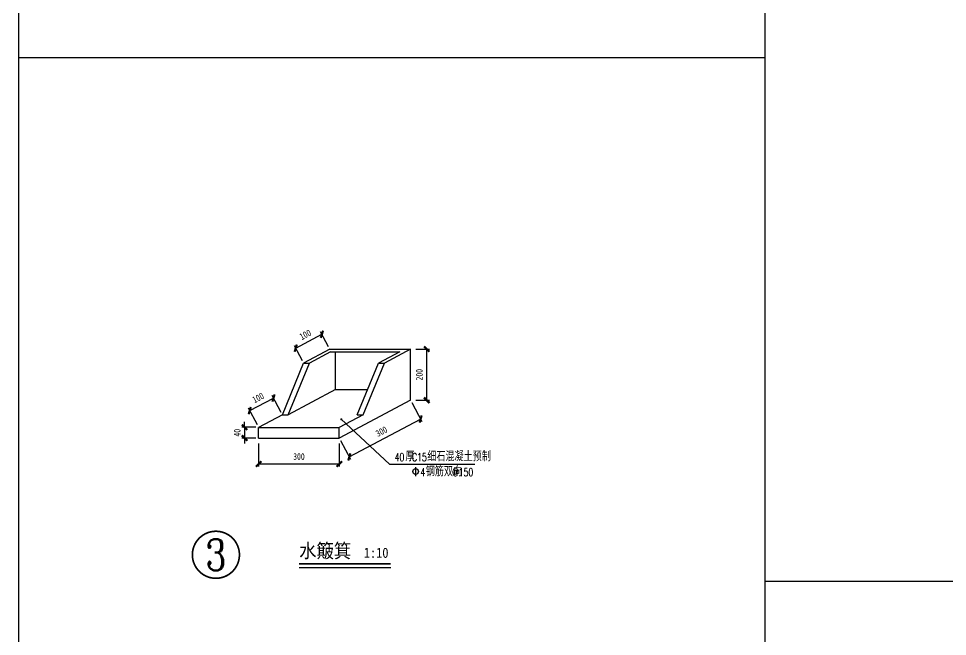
# Model space of a CAD drawing. Extents: x 1738711 to 2346805, y 1189731 to 2516152.
# Drawn here: x 1996807 to 2003714, y 1226512 to 1231110 of the extents above; entities that cross this region are included whole.
import ezdxf
from ezdxf.enums import TextEntityAlignment as Align

# ---------------------------------------------------------------- set-up
doc = ezdxf.new("R2010")
doc.units = 0
doc.header["$LTSCALE"] = 1000
doc.header["$MEASUREMENT"] = 0
for name, color, linetype in [('3', 3, 'Continuous'), ('4', 4, 'Continuous'), ('AE-BRIC', 40, 'Continuous'), ('AXIS', 3, 'Continuous'), ('DIM_LEAD', 3, 'Continuous'), ('DIM_SYMB', 3, 'Continuous'), ('PUB_TEXT', 7, 'Continuous')]:
    doc.layers.add(name, color=color, linetype=linetype)
doc.styles.add('_TCH_DIM', font='SIMPLEX', dxfattribs={"bigfont": 'GBCBIG'})
doc.styles.add('_TCH_LABEL', font='COMPLEX', dxfattribs={"bigfont": 'GBCBIG'})
doc.styles.add('TH-STYLE1', font='STFANGSO.TTF', dxfattribs={"width": 0.7})
doc.styles.add('黑体', font='simhei_0.ttf', dxfattribs={"width": 0.9})
doc.dimstyles.new('TH-DIM100', dxfattribs={"dimscale": 100, "dimtxt": 2.5, "dimasz": 2, "dimexe": 1, "dimexo": 1, "dimgap": 1.5, "dimtad": 1, "dimdec": 3, "dimdsep": 46, "dimtxsty": 'TH-STYLE1', "dimblk1": 'ARCHTICK', "dimblk2": 'ARCHTICK', "dimsah": 1, "dimcen": -1, "dimclrd": 256, "dimclre": 256, "dimclrt": 256, "dimazin": 0, "dimtfac": 1, "dimtdec": 3, "dimtix": 1, "dimtmove": 2, "dimatfit": 0, "dimldrblk": 'ARCHTICK', "dimfxl": 2, "dimtolj": 1, "dimtzin": 0, "dimlwd": -1, "dimlwe": -1, "dimarcsym": 0})

# ---------------------------------------------------------------- blocks, each defined once
blk = doc.blocks.new('_ArchTick')
at = {"color": 0, "linetype": 'ByBlock', "const_width": 0.4}
blk.add_lwpolyline([(-0.5, -0.5), (0.5, 0.5)], dxfattribs=at)
blk = doc.blocks.new('*D92')
at = {"layer": '4', "transparency": 16777216}
for p, q in [((42628.6, 9447.2), (42665.8, 9377.2)), ((42396.3, 9245.1), (42661.2, 9386)), ((42363.7, 9306.4), (42401, 9236.3))]:
    blk.add_line(p, q, dxfattribs=at)
at = {"layer": 'Defpoints', "color": 0, "transparency": 16777216}
for p in [(42623.9, 9456), (42661.2, 9386), (42359, 9315.2)]:
    blk.add_point(p, dxfattribs=at)
at = {"layer": '4', "transparency": 16777216, "xscale": 20, "yscale": 20, "zscale": 20}
for p, rotation in [((42661.2, 9386), 28.00000000000479), ((42396.3, 9245.1), 208.0000000000047)]:
    blk.add_blockref('_ArchTick', p, dxfattribs=dict(at, rotation=rotation))
at = {"layer": '4', "transparency": 16777216, "insert": (42515.8, 9339.8), "char_height": 25, "attachment_point": 5, "rotation": 28, "style": 'TH-STYLE1'}
blk.add_mtext('\\A1;300', dxfattribs=at)
blk = doc.blocks.new('*D93')
at = {"layer": '4', "transparency": 16777216}
for p, q in [((42059, 9295.2), (42059, 9208.9)), ((42359, 9295.2), (42359, 9208.9)), ((42059, 9218.9), (42359, 9218.9))]:
    blk.add_line(p, q, dxfattribs=at)
at = {"layer": 'Defpoints', "color": 0, "transparency": 16777216}
for p in [(42059, 9305.2), (42359, 9305.2), (42359, 9218.9)]:
    blk.add_point(p, dxfattribs=at)
at = {"layer": '4', "transparency": 16777216, "xscale": 20, "yscale": 20, "zscale": 20, "rotation": 180}
blk.add_blockref('_ArchTick', (42059, 9218.9), dxfattribs=at)
at = {"layer": '4', "transparency": 16777216, "xscale": 20, "yscale": 20, "zscale": 20}
blk.add_blockref('_ArchTick', (42359, 9218.9), dxfattribs=at)
at = {"layer": '4', "transparency": 16777216, "insert": (42209, 9246.4), "char_height": 25, "attachment_point": 5, "style": 'TH-STYLE1'}
blk.add_mtext('\\A1;300', dxfattribs=at)
blk = doc.blocks.new('*D94')
at = {"layer": '4', "transparency": 16777216}
for p, q in [((42026, 9417.3), (42114.3, 9464.2)), ((42142.6, 9411), (42109.6, 9473.1)), ((42054.3, 9364), (42021.3, 9426.1))]:
    blk.add_line(p, q, dxfattribs=at)
at = {"layer": 'Defpoints', "color": 0, "transparency": 16777216}
for p in [(42114.3, 9464.2), (42147.3, 9402.1), (42059, 9355.2)]:
    blk.add_point(p, dxfattribs=at)
at = {"layer": '4', "transparency": 16777216, "xscale": 20, "yscale": 20, "zscale": 20}
for p, rotation in [((42114.3, 9464.2), 28.00000000002225), ((42026, 9417.3), 208.0000000000222)]:
    blk.add_blockref('_ArchTick', p, dxfattribs=dict(at, rotation=rotation))
at = {"layer": '4', "transparency": 16777216, "insert": (42057.2, 9465), "char_height": 25, "attachment_point": 5, "rotation": 28, "style": 'TH-STYLE1'}
blk.add_mtext('\\A1;100', dxfattribs=at)
blk = doc.blocks.new('*D95')
at = {"layer": '4', "transparency": 16777216}
for p, q in [((42319.2, 9654.9), (42289.7, 9710.4)), ((42196.9, 9649.8), (42294.4, 9701.6)), ((42221.8, 9603.1), (42192.2, 9658.6))]:
    blk.add_line(p, q, dxfattribs=at)
at = {"layer": 'Defpoints', "color": 0, "transparency": 16777216}
for p in [(42294.4, 9701.6), (42323.9, 9646), (42226.5, 9594.2)]:
    blk.add_point(p, dxfattribs=at)
at = {"layer": '4', "transparency": 16777216, "xscale": 20, "yscale": 20, "zscale": 20}
for p, rotation in [((42294.4, 9701.6), 27.999999999983), ((42196.9, 9649.8), 207.999999999983)]:
    blk.add_blockref('_ArchTick', p, dxfattribs=dict(at, rotation=rotation))
at = {"layer": '4', "transparency": 16777216, "insert": (42232.7, 9700), "char_height": 25, "attachment_point": 5, "rotation": 28, "style": 'TH-STYLE1'}
blk.add_mtext('\\A1;100', dxfattribs=at)
blk = doc.blocks.new('*D96')
at = {"layer": '4', "transparency": 16777216}
for p, q in [((42006.9, 9355.2), (42006.9, 9375.2)), ((42049, 9355.2), (41996.9, 9355.2)), ((42006.9, 9355.2), (42006.9, 9315.2)), ((42049, 9315.2), (41996.9, 9315.2)), ((42006.9, 9315.2), (42006.9, 9295.2))]:
    blk.add_line(p, q, dxfattribs=at)
at = {"layer": 'Defpoints', "color": 0, "transparency": 16777216}
for p in [(42059, 9355.2), (42006.9, 9315.2), (42059, 9315.2)]:
    blk.add_point(p, dxfattribs=at)
at = {"layer": '4', "transparency": 16777216, "xscale": 20, "yscale": 20, "zscale": 20}
for p, rotation in [((42006.9, 9355.2), 270), ((42006.9, 9315.2), 90)]:
    blk.add_blockref('_ArchTick', p, dxfattribs=dict(at, rotation=rotation))
at = {"layer": '4', "transparency": 16777216, "insert": (41979.4, 9335.2), "char_height": 25, "attachment_point": 5, "rotation": 90, "style": 'TH-STYLE1'}
blk.add_mtext('\\A1;40', dxfattribs=at)
blk = doc.blocks.new('*D97')
at = {"layer": '4', "transparency": 16777216}
for p, q in [((42643.9, 9646), (42694.1, 9646)), ((42684.1, 9456), (42684.1, 9646)), ((42643.9, 9456), (42694.1, 9456))]:
    blk.add_line(p, q, dxfattribs=at)
at = {"layer": 'Defpoints', "color": 0, "transparency": 16777216}
for p in [(42633.9, 9646), (42684.1, 9646), (42633.9, 9456)]:
    blk.add_point(p, dxfattribs=at)
at = {"layer": '4', "transparency": 16777216, "xscale": 20, "yscale": 20, "zscale": 20}
for p, rotation in [((42684.1, 9646), 90), ((42684.1, 9456), 270)]:
    blk.add_blockref('_ArchTick', p, dxfattribs=dict(at, rotation=rotation))
at = {"layer": '4', "transparency": 16777216, "insert": (42656.6, 9551), "char_height": 25, "attachment_point": 5, "rotation": 90, "style": 'TH-STYLE1'}
blk.add_mtext('\\A1;200', dxfattribs=at)
blk = doc.blocks.new('dfgdgd343455')
at = {"layer": '3'}
for p, q in [((42323.903, 9646.0391), (42226.4576, 9594.2264)), ((42326.3963, 9636.0391), (42247.7581, 9594.2264)), ((42323.903, 9646.0391), (42623.903, 9646.0391)), ((42326.3963, 9636.0391), (42583.7952, 9636.0391)), ((42345.2035, 9496.0391), (42345.2035, 9636.0391)), ((42583.7952, 9636.0391), (42505.157, 9594.2264)), ((42623.903, 9646.0391), (42526.4576, 9594.2264)), ((42623.903, 9456.0391), (42623.903, 9646.0391)), ((42147.3134, 9402.1448), (42226.4576, 9594.2264)), ((42168.614, 9402.1448), (42247.7581, 9594.2264)), ((42226.4576, 9594.2264), (42247.7581, 9594.2264)), ((42426.0129, 9402.1448), (42505.157, 9594.2264)), ((42447.3134, 9402.1448), (42526.4576, 9594.2264)), ((42505.157, 9594.2264), (42526.4576, 9594.2264)), ((42345.2035, 9496.0391), (42168.614, 9402.1448)), ((42345.2035, 9496.0391), (42464.7005, 9496.0391)), ((42623.903, 9456.0391), (42359.0187, 9315.1976)), ((42147.3134, 9402.1448), (42059.0187, 9355.1976)), ((42147.3134, 9402.1448), (42168.614, 9402.1448)), ((42447.3134, 9402.1448), (42359.0187, 9355.1976)), ((42426.0129, 9402.1448), (42447.3134, 9402.1448)), ((42059.0187, 9355.1976), (42359.0187, 9355.1976)), ((42059.0187, 9315.1976), (42059.0187, 9355.1976)), ((42359.0187, 9315.1976), (42359.0187, 9355.1976)), ((42059.0187, 9315.1976), (42359.0187, 9315.1976))]:
    blk.add_line(p, q, dxfattribs=at)
at = {"layer": 'DIM_LEAD'}
for p, q in [((42366.4521, 9385.0721), (42545.1455, 9218.7457)), ((42366.4521, 9385.0721), (42545.1455, 9218.7457)), ((42545.1455, 9218.7457), (42863.2098, 9218.7457))]:
    blk.add_line(p, q, dxfattribs=at)
at = {"layer": 'DIM_LEAD', "const_width": 4}
blk.add_lwpolyline([(42364.9882, 9386.4347, 1), (42367.9161, 9383.7095, 1)], format="xyb", close=True, dxfattribs=at)
blk.add_lwpolyline([(42364.9882, 9386.4347, 1), (42367.9161, 9383.7095, 1)], format="xyb", close=True, dxfattribs=at)
at = {"layer": 'PUB_TEXT', "color": 7}
blk.add_line((42642.9119, 9206.4957), (42642.9119, 9173.2457), dxfattribs=at)
blk.add_circle((42642.9119, 9190.7457), 10.5, dxfattribs=at)
at = {"layer": 'PUB_TEXT', "color": 7, "style": '_TCH_DIM', "width": 0.705882}
for s, p in [('40', (42564.6992, 9229.2457)), ('C15', (42629.2736, 9229.2457)), ('4', (42660.4119, 9173.2457)), ('@150', (42778.7098, 9173.2457))]:
    blk.add_text(s, height=29.75, dxfattribs=at).set_placement(p)
at = {"layer": 'PUB_TEXT', "color": 7, "style": '_TCH_DIM'}
for s, height, p in [('厚', 33.7589, (42604.6992, 9229.2457)), ('细石混凝土预制', 33.75887, (42686.2736, 9229.2457)), ('钢筋双向', 33.75887, (42680.4119, 9173.2457))]:
    blk.add_text(s, height=height, dxfattribs=at).set_placement(p)
at = {"layer": '4'}
for p1, p2, distance, text, picture, middle in [((42226.4576, 9594.2264), (42323.903, 9646.0391), 62.908, '100', '*D95', (42232.7363, 9699.9583)), ((42633.903, 9456.0391), (42633.903, 9646.0391), -50.2168, '200', '*D97', (42656.6198, 9551.0391)), ((42059.0187, 9355.1976), (42147.3134, 9402.1448), 70.3204, '100', '*D94', (42057.2422, 9465.0415)), ((42359.0187, 9315.1976), (42623.903, 9456.0391), -79.3429, '300', '*D92', (42515.7996, 9339.8438)), ((42059.0187, 9305.1976), (42359.0187, 9305.1976), -86.2882, '300', '*D93', (42209.0187, 9246.4094))]:
    dim = blk.add_aligned_dim(p1=p1, p2=p2, distance=distance, text=text, dimstyle='TH-DIM100', override={"dimscale": 10}, dxfattribs=at)
    dim.commit()
    dim.dimension.update_dxf_attribs({"geometry": picture, "text_midpoint": middle})
dim = blk.add_aligned_dim(p1=(42059.0187, 9355.1976), p2=(42059.0187, 9315.1976), distance=-52.0704, dimstyle='TH-DIM100', override={"dimscale": 10}, dxfattribs=at)
dim.commit()
dim.dimension.update_dxf_attribs({"geometry": '*D96', "text_midpoint": (41979.4483, 9335.1976)})

msp = doc.modelspace()

# ---------------------------------------------------------------- linework, layer by layer
at = {"layer": 'AE-BRIC', "color": 8, "linetype": 'Continuous'}
for p, q in [((1996807.2, 1235405), (1996807.2, 1218185)), ((2002357.6, 1235405), (2002357.6, 1218185)), ((1996807.2, 1230821.1), (2002357.6, 1230821.1)), ((2002357.6, 1226923.3), (2008645.7, 1226923.3))]:
    msp.add_line(p, q, dxfattribs=at)
at = {"layer": 'AXIS', "const_width": 12.5}
msp.add_lwpolyline([(1998449.6, 1227119.5, 1), (1998099.6, 1227119.5, 1)], format="xyb", close=True, dxfattribs=at)
at = {"layer": 'DIM_SYMB', "const_width": 14}
msp.add_lwpolyline([(1998893.7, 1227052.5), (1999575.4, 1227052.5)], dxfattribs=at)
at = {"layer": 'DIM_SYMB'}
msp.add_lwpolyline([(1998893.7, 1227024.5), (1999575.4, 1227024.5)], dxfattribs=at)

# ---------------------------------------------------------------- block references
at = {"xscale": 2, "yscale": 2, "zscale": 2}
msp.add_blockref('dfgdgd343455', (1914474.2, 1209357.6), dxfattribs=at)

# ---------------------------------------------------------------- texts
at = {"layer": 'PUB_TEXT', "color": 7, "style": '_TCH_LABEL'}
msp.add_text('3', height=233, dxfattribs=at).set_placement((1998196.9, 1227003), (1998352.3, 1227003), align=Align.FIT)
at = {"layer": 'PUB_TEXT', "color": 7, "style": '黑体', "width": 0.9}
for s, height, p in [('水簸箕', 105.15, (1998893.7, 1227097)), ('1:10', 75.11, (1999374.3, 1227097))]:
    msp.add_text(s, height=height, dxfattribs=at).set_placement(p)

doc.saveas('drawing.dxf')
